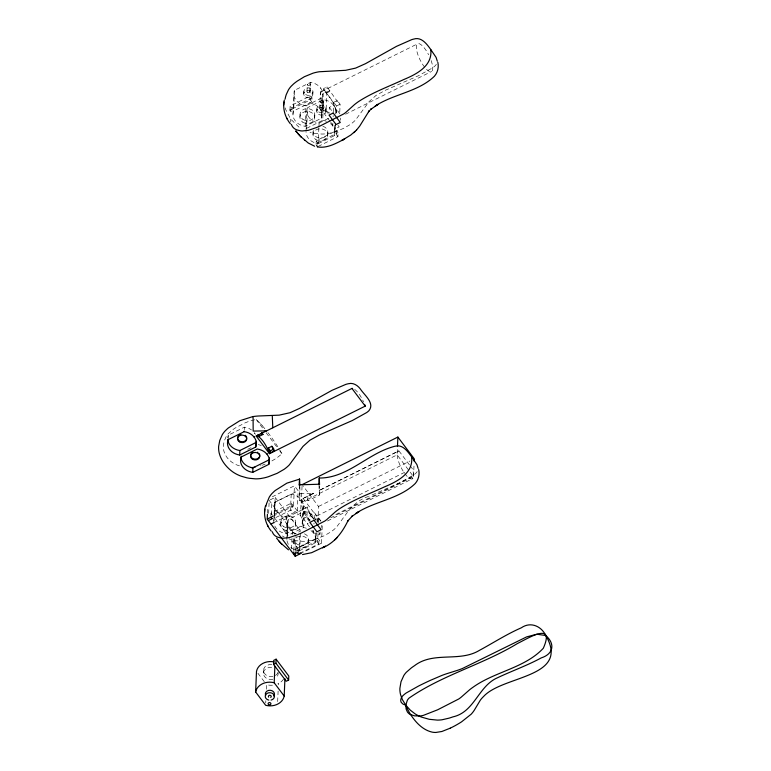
<?xml version="1.0" encoding="UTF-8"?>
<svg xmlns="http://www.w3.org/2000/svg" width="771" height="771" viewBox="0 0 771 771"><rect width="100%" height="100%" fill="white"/><g stroke="black" fill="none" stroke-linecap="round" stroke-linejoin="round"><path stroke-width="0.58" stroke-dasharray="3.85 2.89" d="M286.87 539.498L287.593 521.9L286.899 538.177M303.389 505.757L302.675 523.008M228.129 439.643L228.312 435.162L244.378 427.173A14.456 11.844 2.4 0 1 251.548 429.987M244.272 429.698L244.378 427.173M254.363 433.591L254.401 432.753A14.456 11.844 2.4 0 1 255.394 434.324M267.47 513.149L267.72 507.212M268.645 513.447L269.195 500.369M263.374 673.17L263.499 670.336M270.862 516.3L270.987 513.274L291.332 503.155L292.826 505.14L292.652 509.178L274.447 518.228A14.456 11.844 2.4 0 0 286.012 533.599L302.078 525.61L302.752 509.486A14.456 11.844 2.4 0 0 291.187 494.115L275.131 502.104L274.447 518.228M271.353 514.546L271.797 503.839L298.136 490.751L294.406 485.797L272.288 496.794M289.973 110.041L290.147 105.993L310.491 95.883L311.985 97.869L311.812 101.907L293.616 110.957A14.456 11.844 2.4 0 0 305.171 126.319L321.237 118.339L322.095 97.724A14.456 11.844 2.4 0 0 310.54 82.362L294.474 90.342L293.616 110.957M265.744 702.988L265.841 700.694M266.313 689.245L266.506 684.667A14.456 11.844 2.4 0 0 273.647 685.053M273.85 520.83L274.534 504.552M270.187 499.878L275.18 497.401L274.331 517.611L287.718 535.402M292.97 114.224L293.838 93.599M280.74 524.521L280.856 521.688M299.9 117.24L300.025 114.416M277.676 701.6L278.158 690.006M278.37 684.85L278.427 683.559M303.707 93.889L303.803 91.46M286.012 533.599L286.687 517.466A14.456 11.844 2.4 0 1 275.131 502.104M316.206 521.177A14.456 11.844 2.4 0 0 304.246 511.472L288.181 519.452L287.506 535.575L303.562 527.595A14.456 11.844 2.4 0 1 306.694 528.347M305.171 126.319L306.039 105.704A14.456 11.844 2.4 0 1 294.474 90.342M306.983 91.566L307.282 84.29M306.029 131.571L306.887 110.947M291.187 494.115L290.513 510.248A14.456 11.844 2.4 0 1 302.078 525.61M306.453 128.94A14.456 11.844 2.4 0 1 306.665 128.304L307.533 107.689L323.589 99.71A14.456 11.844 2.4 0 1 335.549 113.78M291.332 503.155L291.159 507.202L292.652 509.178M309.797 91.653L310.106 84.376M310.54 82.362L309.672 102.977A14.456 11.844 2.4 0 1 321.237 118.339M291.573 548.942L292.122 535.855M292.17 534.669L292.315 531.103L308.121 523.249M311.812 101.907L310.327 99.922L310.491 95.883M273.059 523.008L297.288 510.961L293.558 506.007L294.406 485.797M293.799 541.868L293.915 539.035M312.872 94.178L312.968 91.749M293.857 550.725L294.406 537.647M295.544 524.984L295.669 522.15M295.399 551.516L296.045 536.057M312.959 134.597L313.074 131.764M297.288 510.961L298.136 490.751M314.713 117.712L314.828 114.879M296.922 552.007L297.095 547.969L317.44 537.85L321.536 543.179L302.569 552.605M319.454 492.669A13.55 0.53 89.2 0 0 319.387 495.069L308.14 500.658L299.871 500.774L299.88 486.328M316.756 111.236L316.862 108.807M298.464 552.98L298.589 549.945L318.934 539.835L318.77 543.873L300.555 552.923M290.812 547.256A14.456 11.844 2.4 0 0 299.071 550.947L299.746 534.814M300.536 515.818L301.21 499.695M316.255 140.698L316.091 144.736L336.435 134.626L336.599 130.578L316.255 140.698L317.748 142.674L317.575 146.721L337.929 136.602L338.093 132.564L336.599 130.578M314.211 519.509L301.374 502.441L302.068 485.846M300.439 533.484L299.688 551.313L290.532 539.141M318.895 127.793L318.23 143.666A14.456 11.844 2.4 0 1 306.029 132.226M318.943 126.608L319.098 123.052A14.456 11.844 2.4 0 1 307.533 107.689M319.695 108.547L320.553 87.933M320.032 108.913L320.341 101.637M309.528 526.795L303.35 518.584L303.755 508.812L307.35 507.029A15.516 4.963 63.6 0 0 313.73 519.201M303.562 527.595L304.246 511.472M321.873 115.081L322.741 94.457M330.065 121.355L322.509 111.303L323.454 88.665L327.049 86.882L337.274 101.319L333.679 103.112L323.454 88.665M322.856 109L323.155 101.724M306.665 128.304L322.731 120.324L323.589 99.71M320.746 521.09L314.366 512.609L310.173 514.7L309.923 520.762L306.935 516.792L307.35 507.029M325.921 111.525L326.027 109.097M339.905 113.819L333.525 105.338L329.333 107.42L329.082 113.491L326.094 109.521L327.049 86.882M308.602 542.331L308.718 539.507M327.762 135.06L327.877 132.226M313.585 533.175L313.71 530.149M313.97 524.097L314.009 523.095M314.086 519.201L314.366 512.609M315.551 532.877L315.127 542.957A14.456 11.844 2.4 0 0 310.135 530.005M332.744 125.895L332.86 123.321M333.13 116.874L333.178 115.592M333.245 111.92L333.612 105.28M333.679 103.112L333.718 102.302L337.303 100.519L340.098 104.23L339.654 114.956M315.734 540.355L316.023 533.445M320.081 531.971L319.994 534.139L316.399 535.932L316.534 532.674M317.883 521.88L318.529 506.47L302.83 485.605M334.72 125.432L334.286 135.686A14.456 11.844 2.4 0 0 330.46 123.562M318.77 543.873L317.276 541.897L317.44 537.85M317.999 533.474L317.806 538.225L291.467 551.313M318.452 522.767L318.654 518.016L315.493 519.587M334.932 132.429L335.318 123.264M335.703 114.098L335.799 111.805M337.958 125.287L339.153 126.868L335.558 128.651L335.809 122.695M336.214 113.164L336.513 106.022L333.718 102.302M337.274 101.319L337.303 100.519M321.218 527.518L321.314 525.321M321.536 543.179L322.326 524.155M340.387 120.247L340.474 118.05M330.692 517.833L413.545 476.651L397.132 454.851L397.422 447.729M413.545 476.651L414.085 463.612M436.367 64.359L435.046 65.911A22.706 18.6 2.4 0 1 432.81 67.732L418.528 75.693L385.51 90.197L376.113 95.353L369.164 101.56L355.518 120.016A40.198 32.931 2.4 0 1 350.188 124.545L343.355 128.487L334.633 131.88A50.491 41.364 2.4 0 1 330.47 133.046L326.991 133.691A28.411 23.275 2.4 0 1 321.613 134.029L315.638 133.479A41.22 33.76 2.4 0 1 312.679 132.93L309.961 132.236M417.198 471.63L415.887 473.182A22.706 18.6 2.4 0 1 413.651 475.003L399.359 482.964L369.425 496.09M271.893 460.933L275.035 459.063A50.703 41.538 2.4 0 0 281.907 453.705A45.595 14.591 63.6 0 0 279.825 450.033M300.179 493.546L313.518 493.353C310.742 494.327 305.634 497.17 308.14 500.658M321.652 91.498L417.863 43.677M311.985 97.869L291.64 107.979L290.147 105.993M292.122 108.971L310.327 99.922M326.249 92.385L329.843 90.602M326.22 93.195L329.815 91.412M306.039 105.704L322.095 97.724M322.509 111.303L326.094 109.521M336.513 106.022L340.098 104.23M319.098 123.052L329.805 117.732M345.572 114.224L431.644 71.443M317.748 142.674L338.093 132.564M247.799 449.31L251.009 447.72M319.734 490.183L398.54 451.006M309.238 521.437A15.516 4.963 63.6 0 1 302.136 506.875A15.516 4.963 63.6 0 1 303.186 498.49L313.518 493.353L311.311 494.375M409.44 464.846L398.935 450.89L319.782 490.24L319.599 485.807M274.621 514.19L292.826 505.14M272.953 516.252L293.558 506.007M301.374 502.441L397.132 454.851M286.687 517.466L302.752 509.486M318.529 506.47L409.979 461.01M303.35 518.584L306.935 516.792M317.806 522.41A15.516 4.963 63.6 0 0 316.476 516.165L406.25 471.544M335.77 514.517L413.574 475.852M327.492 520.965L412.485 478.714M299.071 550.947L317.276 541.897M302.781 498.606L312.39 493.845M368.625 496.437C353.07 500.948 345.572 515.52 336.358 527.287A40.198 32.931 2.4 0 1 331.029 531.817L324.196 535.768L315.474 539.151A50.491 41.364 2.4 0 1 311.311 540.317L307.831 540.972A28.411 23.275 2.4 0 1 302.454 541.3L296.469 540.76A41.22 33.76 2.4 0 1 293.52 540.201L288.942 538.9M265.195 464.113L262.256 465.25M260.463 465.867L261.061 465.665M239.482 465.829C229.97 463.323 221.576 454.129 223.677 443.788A31.659 25.935 2.4 0 1 224.486 440.472L226.086 436.81A24.094 19.738 2.4 0 1 228.505 433.447L233.073 429.476A57.305 46.944 2.4 0 1 235.589 427.809L245.4 422.72A50.925 41.711 2.4 0 1 256.165 419.491A45.595 14.591 63.6 0 1 260.54 423.761M260.531 423.742L262.371 425.775M285.299 107.892A33.914 27.785 2.4 0 0 285.8 109.8L290.686 119.091L298.647 126.868A33.914 27.785 2.4 0 0 301.471 128.67M329.333 107.42L332.879 112.132M330.749 122.261L335.558 128.651M336.435 134.626L337.929 136.602M410.133 465.771L412.234 468.566A15.516 4.963 63.6 0 1 410.577 478.849A15.516 4.963 63.6 0 1 399.6 464.267A15.516 4.963 63.6 0 1 398.935 450.89M256.165 419.501L265.465 431.847M266.178 432.801L279.044 449.907M279.767 450.852L281.907 453.705M318.654 518.016L322.384 522.969M303.186 498.49L316.476 516.165M310.173 514.7L313.72 519.403M318.799 532.559L319.994 534.139M312.274 530.448L316.399 535.932M275.18 497.401L300.536 531.103L294.551 534.081L268.694 499.714M270.987 513.274L272.481 515.25M257.928 673.266L264.366 681.815M318.982 485.316L319.387 495.069M299.215 484.853L299.871 500.774M290.686 119.091L290.802 122.02M277.897 672.64A7.411 6.072 2.4 0 1 275.363 675.473M272.934 676.437A7.411 6.072 2.4 0 1 263.518 670.934A7.411 6.072 2.4 0 1 271.816 664.563M278.061 672.408A7.411 6.072 2.4 0 1 275.777 677.95M272.818 679.261A7.411 6.072 2.4 0 1 263.403 672.823A7.411 6.072 2.4 0 1 273.898 667.937M283.526 679.174A14.456 11.844 2.4 0 1 277.82 683.848M327.665 113.144A15.516 4.963 63.6 0 1 320.563 94.37A15.516 4.963 63.6 0 1 328.388 95.411A15.516 4.963 63.6 0 1 336.908 114.368M431.134 60.533A15.516 4.963 63.6 0 1 426.565 69.351A15.516 4.963 63.6 0 1 416.388 46A15.516 4.963 63.6 0 1 428.628 54.78M322.885 126.29A7.411 6.072 2.4 0 1 327.482 134.067A7.411 6.072 2.4 0 1 318.066 137.701A7.411 6.072 2.4 0 1 313.479 129.923M322.731 120.324A14.456 11.844 2.4 0 1 326.596 121.346M284.191 536.953A33.914 27.785 2.4 0 1 282.311 535.951M309.682 520.367A15.516 4.963 63.6 0 1 303.755 508.812M319.454 492.621A14.254 0.559 89.2 0 1 319.782 490.279M304.439 533.802A7.411 6.072 2.4 0 1 308.236 541.531A7.411 6.072 2.4 0 1 299.148 545.039A7.411 6.072 2.4 0 1 294.108 537.801M288.364 544.345A14.456 11.844 2.4 0 1 287.284 536.221M296.074 533.869A14.456 11.844 2.4 0 1 288.181 519.452M354.66 389.384A15.516 4.963 63.6 0 1 363.546 401.816M227.715 437.764A14.456 11.844 2.4 0 1 228.312 435.162M258.227 444.655A14.456 11.844 2.4 0 1 261.302 445.542M262.371 425.823A79.586 25.462 63.6 0 1 265.031 428.955M267.913 432.579A79.586 25.462 63.6 0 1 275.854 443.739L277.666 446.505A45.595 14.591 63.6 0 1 278.061 447.141M320.591 109.867A1.407 1.156 2.4 0 0 322.847 109.116A1.407 1.156 2.4 0 0 320.9 107.882A1.407 1.156 2.4 0 0 320.591 109.867M320.9 102.591A1.407 1.156 2.4 0 0 323.145 101.839A1.407 1.156 2.4 0 0 321.199 100.606A1.407 1.156 2.4 0 0 320.9 102.591M315.888 139.599A7.411 6.072 2.4 0 0 327.704 135.686A7.411 6.072 2.4 0 0 317.488 129.191A7.411 6.072 2.4 0 0 315.888 139.599M318.577 114.339A4.587 3.759 2.4 0 0 325.892 111.911A4.587 3.759 2.4 0 0 319.56 107.892A4.587 3.759 2.4 0 0 318.577 114.339M318.674 111.911A4.587 3.759 2.4 0 0 325.988 109.482A4.587 3.759 2.4 0 0 319.666 105.463A4.587 3.759 2.4 0 0 318.674 111.911M307.542 92.52A1.407 1.156 2.4 0 0 309.788 91.768A1.407 1.156 2.4 0 0 307.841 90.535A1.407 1.156 2.4 0 0 307.542 92.52M307.841 85.244A1.407 1.156 2.4 0 0 310.096 84.492A1.407 1.156 2.4 0 0 308.149 83.258A1.407 1.156 2.4 0 0 307.841 85.244M302.839 122.252A7.411 6.072 2.4 0 0 314.655 118.329A7.411 6.072 2.4 0 0 304.429 111.843A7.411 6.072 2.4 0 0 302.839 122.252M302.955 119.428A7.411 6.072 2.4 0 0 314.77 115.505A7.411 6.072 2.4 0 0 304.545 109.019A7.411 6.072 2.4 0 0 302.955 119.428M305.518 96.992A4.587 3.759 2.4 0 0 312.833 94.563A4.587 3.759 2.4 0 0 306.511 90.544A4.587 3.759 2.4 0 0 305.518 96.992M305.624 94.563A4.587 3.759 2.4 0 0 312.939 92.134A4.587 3.759 2.4 0 0 306.607 88.116A4.587 3.759 2.4 0 0 305.624 94.563M283.67 529.523A7.411 6.072 2.4 0 0 295.495 525.61A7.411 6.072 2.4 0 0 285.27 519.114A7.411 6.072 2.4 0 0 283.67 529.523M283.795 526.699A7.411 6.072 2.4 0 0 295.611 522.777A7.411 6.072 2.4 0 0 285.386 516.291A7.411 6.072 2.4 0 0 283.795 526.699M296.729 546.88A7.411 6.072 2.4 0 0 308.545 542.957A7.411 6.072 2.4 0 0 298.319 536.471A7.411 6.072 2.4 0 0 296.729 546.88"/><path stroke-width="1.16" d="M265.561 505.603C263.036 514.382 265.436 524.039 271.18 531.036M284.297 100.114C282.475 108.432 285.019 117.221 290.339 123.765M319.56 484.699L319.281 478.039C347.162 478.222 367.073 454.235 392.728 446.862A22.166 18.157 2.4 0 1 395.542 446.139C402.992 444.318 407.724 451.729 411.569 456.76C413.767 473.115 397.21 481.605 384.681 486.79C369.569 493.825 353.725 499.569 339.664 508.658A29.125 13.868 -37 0 0 335.231 511.954L326.904 519.461A14.659 6.978 -37 0 1 324.803 521.071L301.577 532.954A96.134 45.768 -37 0 1 297.452 534.766L289.221 537.609L283.121 538.245A38.935 18.533 -37 0 1 281.097 538.042L277.541 537.127A36.536 17.396 -37 0 1 273.146 533.628L272.202 531.691M285.077 99.16L285.559 96.886A41.22 33.76 2.4 0 1 286.292 94.496L288.421 89.918A28.411 23.275 2.4 0 1 291.226 86.179L293.539 83.962A53.064 43.465 2.4 0 1 297.211 81.128L304.391 76.705L312.987 73.187A39.822 32.623 2.4 0 1 319.213 71.761L345.639 70.306L355.604 68.108L365.541 63.656L396.458 46.376L411.685 39.649A25.867 21.193 2.4 0 1 413.632 39.109C421.371 36.526 426.835 44.043 430.729 49.479C432.926 65.843 416.369 74.334 403.84 79.509C388.738 86.554 372.885 92.298 358.823 101.386A29.125 13.868 -37 0 0 354.39 104.683L346.063 112.181A14.659 6.978 -37 0 1 343.962 113.8L320.736 125.683A96.134 45.768 -37 0 1 316.621 127.494L308.381 130.338L302.28 130.964A38.935 18.533 -37 0 1 300.256 130.771L296.71 129.856A36.536 17.396 -37 0 1 292.305 126.357L291.361 124.42M256.329 441.253A14.456 11.844 2.4 0 1 255.943 442.544L255.75 447.035L239.694 455.015L239.877 450.524A14.456 11.844 2.4 0 1 227.734 439.73M269.513 457.945A14.456 11.844 2.4 0 1 268.992 459.892L268.809 464.383L252.743 472.363A14.456 11.844 2.4 0 1 241.188 456.991L241.217 456.153M255.75 447.035A14.456 11.844 2.4 0 0 244.185 431.664L244.214 431.105M252.743 472.363L252.936 467.872A14.456 11.844 2.4 0 1 240.88 457.723M254.208 437.244L254.228 436.675M284.923 678.721L284.2 696.059A14.456 11.844 2.4 0 1 265.648 705.282L255.635 691.982L256.502 671.358A14.456 11.844 2.4 0 1 274.274 661.952M267.267 454.591L267.296 453.743M301.519 553.135L295.197 556.277L267.229 519.095L267.421 514.344M270.351 450.833L273.946 449.05L273.859 451.141L270.264 452.924L270.351 450.833L268.26 448.067L271.855 446.274L273.242 448.124M273.551 664.409L273.715 660.362L276.105 659.176L288.788 676.022L288.624 680.07L286.224 681.256L273.551 664.409L275.941 663.214L276.105 659.176M284.2 696.059L274.187 682.759L274.881 666.183M293.809 551.911L293.712 554.291L297.702 552.306M295.197 556.277L295.351 552.701M397.479 446.544L397.875 437.061L302.116 484.66M414.191 461.241L414.287 458.87L397.875 437.061M283.747 104.943L283.988 101.974M264.578 512.214L264.829 509.245M265.908 506.431L266.39 504.157M266.477 503.839L269.252 497.189A28.498 23.352 2.4 0 1 272.067 493.45L274.37 491.233A41.971 34.387 2.4 0 1 275.449 490.346L286.879 483.157L299.582 479.119L299.832 485.123M356.404 130.203L359.71 126.087L369.164 110.889L368.422 111.718L371.593 108.644L370.803 109.318L378.175 104.297L375.217 106.051C393.711 93.85 418.267 91.932 434.439 76.213C437.716 72.435 438.988 67.116 437.832 62.258M302.511 554.571L311.657 552.682L325.526 546.167L322.557 547.815C334.884 542.794 342.603 531.894 348.155 520.377L347.499 521.331L352.434 515.915L351.643 516.589L359.007 511.568L356.048 513.322C374.552 501.121 399.108 499.213 415.28 483.484C418.547 479.707 419.829 474.387 418.672 469.529M356.559 130.048L350.757 135.05L341.717 140.544L344.685 138.896C336.368 143.281 327.155 148.62 317.373 146.914M336.117 538.611L337.399 537.32M353.783 132.689L355.142 131.465M334.624 539.96L335.983 538.736M292.122 108.971L289.973 110.041L290.966 111.361M244.185 431.664L228.129 439.643A14.456 11.844 2.4 0 0 239.694 455.015M364.635 404.409A15.516 4.963 63.6 0 1 365.232 406.115L269.484 453.705A15.516 4.963 63.6 0 0 256.184 436.039L351.942 388.439A15.516 4.963 63.6 0 1 352.617 388.449M257.206 435.576A15.516 4.963 63.6 0 1 259.384 436.261L262.969 434.478L261.581 432.627M239.877 450.524L255.943 442.544M241.188 456.991L257.244 449.011A14.456 11.844 2.4 0 1 268.809 464.383M252.936 467.872L268.992 459.892M267.229 519.095L272.953 516.252M268.347 520.589L272.336 518.604M270.958 524.058L273.059 523.008M300.555 552.923L298.416 553.992L297.423 552.672M450.216 728.181L441.889 731.486L435.875 732.45A21.521 19.805 -79.2 0 1 432.126 732.122C422.479 729.925 415.347 721.993 410.22 713.965A59.781 55.03 -79.2 0 1 405.797 705.166L402.433 699.74L400.554 694.623A33.837 27.717 2.4 0 1 399.879 688.397L401.007 681.728L403.802 675.541A28.402 23.265 2.4 0 1 406.336 672.254L411.329 667.908A71.838 58.847 2.4 0 1 414.413 665.758C433.437 651.003 459.429 662.52 479.369 650.396C493.344 642.85 506.72 634.157 521.312 627.806C530.506 621.359 541.3 626.052 545.839 635.555C555.361 643.901 553.405 654.02 541.242 657.904C527.181 665.537 512.05 670.876 497.623 677.709C478.348 685.862 474.647 712.144 452.885 716.885A71.838 58.847 2.4 0 1 449.127 718.138L442.091 719.767A28.402 23.265 2.4 0 1 437.34 720.104L429.283 719.304L421.467 717.088A33.837 27.717 2.4 0 1 414.952 713.763L410.211 710.072L405.797 705.166A59.781 15.613 -21.2 0 1 402.491 703.692C398.925 701.369 401.228 696.637 403.975 694.71A21.521 5.619 -21.2 0 1 406.182 692.994L418.518 686.055A106.976 27.949 -21.2 0 1 430.324 680.379L441.928 675.415A28.344 7.402 -21.2 0 1 446.891 673.661L457.858 670.211A28.835 7.537 -21.2 0 0 462.484 668.476L526.603 636.904L536.838 634.205L545.839 635.555C570.463 677.921 502.798 675.29 483.581 696.502A28.835 26.551 -79.2 0 0 480.362 700.107L474.338 710.139A28.344 26.089 -79.2 0 1 471.139 714.235L461.54 721.858A106.976 98.486 -79.2 0 1 450.216 728.171M299.215 484.853L318.934 484.236M252.618 416.648L239.877 420.706L228.447 427.886A41.971 34.387 2.4 0 0 227.378 428.782L225.074 430.999A28.498 23.352 2.4 0 0 222.26 434.738L219.745 440.472L218.636 446.419A33.885 27.756 2.4 0 0 219.243 453.165C221.132 460.721 226.308 467.13 232.485 471.688A33.914 27.785 2.4 0 0 241.005 476.141L246.518 477.741A41.22 33.76 2.4 0 0 249.476 478.299L255.452 478.849A28.411 23.275 2.4 0 0 260.829 478.512L264.308 477.856A50.491 41.364 2.4 0 0 268.472 476.69L277.194 473.307L284.036 469.366A40.198 32.931 2.4 0 0 289.366 464.836L303.003 446.38L309.952 440.174L319.348 435.017L352.366 420.513L366.659 412.562A22.706 18.6 2.4 0 0 368.904 410.731C375.198 403.031 364.22 395.118 360.23 388.815C357.522 385.288 353.157 382.455 348.55 383.698A22.166 18.157 2.4 0 0 345.736 384.421L332.002 390.328L299.379 408.476L290.069 412.707L279.15 415.155L258.208 416.012A51.879 42.501 2.4 0 0 253.071 416.562L253.177 431.085L266.621 430.854M254.96 467.226L254.025 467.361A24.094 19.738 2.4 0 1 251.163 467.592M314.635 146.22L308.246 143.011L300.131 136.024M288.489 549.848L280.972 543.295M304.343 140.023L304.911 140.534M301.153 137.084L298.175 133.865M281.993 544.355L279.015 541.136M299.119 134.915L295.746 130.916L296.999 132.458L296.18 131.446M279.96 542.186L276.587 538.187M316.582 145.401L317.575 146.721M351.942 388.439L365.232 406.115M257.996 434.41L259.384 436.261M256.184 436.039L269.484 453.705M270.814 517.312L271.806 518.632M275.941 663.214L288.624 680.07M430.729 49.479L436.097 57.391L437.282 61.169M411.569 456.76L416.938 464.662L418.123 468.44M286.687 118.05L287.284 119.139M267.527 525.321L268.125 526.41M272.288 415.569L272.789 427.789M268.694 697.129A1.407 1.156 2.4 0 1 268.963 695.509A1.407 1.156 2.4 0 1 270.939 695.76A1.407 1.156 2.4 0 1 270.669 697.379M265.648 695.336A4.587 3.759 2.4 0 1 270.284 690.276A4.587 3.759 2.4 0 1 273.859 695.991M268.78 700.087A4.587 3.759 2.4 0 1 265.985 694.324A4.587 3.759 2.4 0 1 273.512 694.276A4.587 3.759 2.4 0 1 271.074 700.078M255.635 691.982A14.456 11.844 2.4 0 1 274.187 682.759M318.943 484.342A24.566 0.954 89.2 0 1 319.281 477.924M299.225 484.978A22.908 0.896 89.2 0 1 299.582 478.936M268.26 448.067A15.516 4.963 63.6 0 1 270.264 452.924M260.8 433.794A15.516 4.963 63.6 0 1 262.969 434.478M271.855 446.274A15.516 4.963 63.6 0 1 273.859 451.141M245.236 435.297A4.587 3.759 2.4 0 1 244.937 441.07A4.587 3.759 2.4 0 1 238.066 439.672A4.587 3.759 2.4 0 1 240.899 434.41M259.307 453.753A4.587 3.759 2.4 0 1 257.408 458.726A4.587 3.759 2.4 0 1 251.259 457.222A4.587 3.759 2.4 0 1 252.792 452.172M257.562 452.191A4.587 3.759 2.4 0 1 257.938 452.404M405.797 705.166L406.144 709.118L407.425 711.999A33.837 16.104 -37 0 0 410.182 714.447L414.509 715.845L419.81 715.989A27.024 12.866 -37 0 0 423.404 715.363L437.658 709.783L458.764 698.979A15.198 7.238 -37 0 0 461.212 697.148L469.799 689.611A29.944 14.254 -37 0 1 472.835 687.366C494.703 671.56 524.637 668.197 543.314 648.266C555.284 621.147 528.26 638.234 517.457 643.525C482.791 664.583 442.207 675.01 408.977 698.16A9.377 4.462 -37 0 0 407.348 700.261L405.797 705.166M333.207 113.019L329.015 115.101L336.098 124.526L340.29 122.444L333.207 113.019M314.038 520.29L309.855 522.381L316.939 531.797L321.131 529.716L314.038 520.29M268.655 704.627A1.407 1.156 2.4 0 0 270.91 703.884A1.407 1.156 2.4 0 0 268.963 702.651A1.407 1.156 2.4 0 0 268.655 704.627M239.357 441.802A4.587 3.759 2.4 0 0 246.672 439.383A4.587 3.759 2.4 0 0 240.35 435.364A4.587 3.759 2.4 0 0 239.357 441.802M252.416 459.159A4.587 3.759 2.4 0 0 259.731 456.731A4.587 3.759 2.4 0 0 253.399 452.712A4.587 3.759 2.4 0 0 252.416 459.159"/></g></svg>
